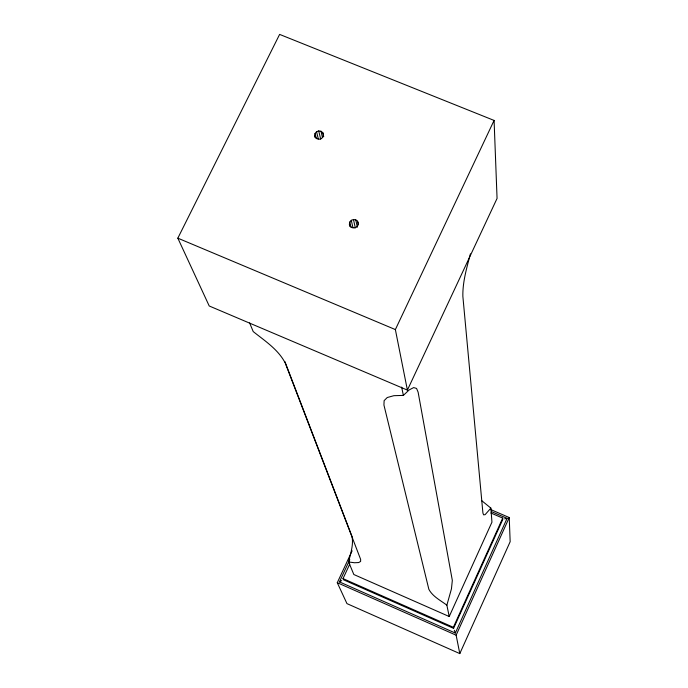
<?xml version="1.0" encoding="UTF-8"?>
<svg xmlns="http://www.w3.org/2000/svg" width="688" height="688" viewBox="0 0 688 688"><rect width="100%" height="100%" fill="white"/><g stroke="black" fill="none" stroke-linecap="round" stroke-linejoin="round"><path stroke-width="1.03" d="M349.392 224.236L349.788 222.052L351.276 220.323L353.46 219.515L355.748 219.833L357.536 221.192L358.336 223.247L357.941 225.423L356.453 227.16L354.277 227.969L351.981 227.651L350.192 226.283L349.392 224.236L349.874 226.318M314.674 135.553L315.078 133.42L316.549 131.726L318.707 130.926L320.969 131.236L322.732 132.569L323.515 134.564L323.119 136.706L321.64 138.4L319.481 139.2L317.22 138.89L315.457 137.557L314.674 135.553L315.181 137.617M481.488 500.486L490.888 508.122L491.946 522.175L449.221 616.525L353.83 574.514L348.644 561.993C350.424 553.677 353.684 545.077 352.024 536.494L284.909 361.596M470.411 253.829C466.808 267.727 462.568 281.813 462.861 296.313L482.916 513.024L483.595 514.839L485.117 514.667L490.888 508.122M446.865 605.173L451.448 588.851L452.326 580.388L418.123 392.177L416.558 388.436L413.677 387.585L409.136 389.941L403.366 395.402L393.854 395.695L387.241 397.526L384.128 400.64L383.938 405.043L428.856 589.298C432.657 596.556 440.561 600.4 446.865 605.173L449.221 616.525M352.136 550.804L337.275 582.702L346.958 603.617L459.799 653.6L510.161 541.705L509.24 517.539L490.561 509.49M349.788 564.048L343.011 578.608L343.544 579.803L453.573 628.35L453.358 627.293L502.704 518.098L490.862 512.99M453.573 628.35L502.782 519.466L502.704 518.098M349.788 559.654L339.433 581.885L455.31 633.046L507.09 518.348L491.37 511.571M459.799 653.6L456.135 635.196L509.24 517.539M407.399 390.105L497.063 198.436L494.087 120.426L279.62 34.4L177.839 238.168L209.221 305.979L407.399 390.105L395.368 329.578L494.087 120.426M339.433 581.885L341.704 580.569M504.639 518.821L507.09 518.348M348.644 561.993L354.552 562.75L358.697 562.552L360.632 561.408L360.624 559.344L285.193 362.937C278.141 349.427 264.811 340.835 253.21 331.573L249.615 322.904M177.839 238.168L395.368 329.578M343.011 578.608L453.358 627.293M337.275 582.702L456.135 635.196M454.304 630.268L455.31 633.046M315.078 133.42L316.351 138.598M316.549 131.726L318.329 138.985M318.707 130.926L320.72 139.225M320.969 131.236L322.457 137.454M322.732 132.569L323.713 136.706M349.788 222.052L350.992 227.272M351.276 220.323L352.944 227.642M353.46 219.515L355.335 227.883M355.748 219.833L357.373 227.152M357.536 221.192L358.224 224.331M401.646 387.086L403.366 395.402"/></g></svg>
